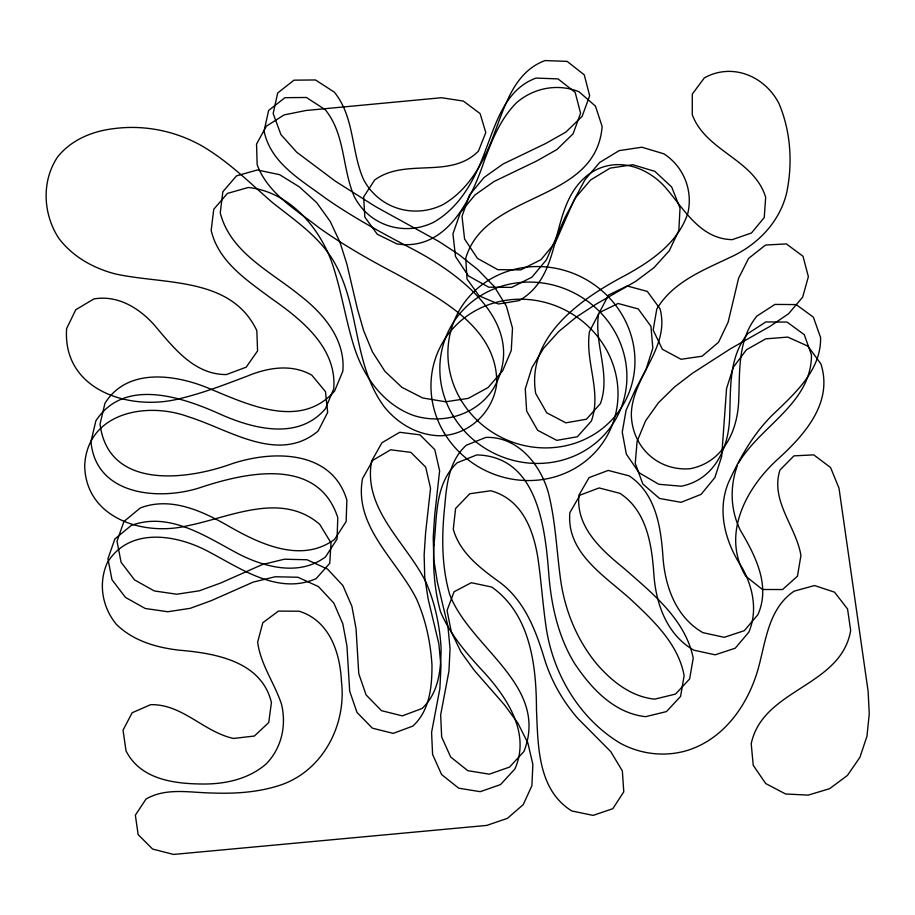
<?xml version="1.0" encoding="UTF-8"?>
<svg xmlns="http://www.w3.org/2000/svg" width="915" height="915" viewBox="0 0 915 915"><rect width="100%" height="100%" fill="white"/><g stroke="black" fill="none" stroke-linecap="round" stroke-linejoin="round"><path stroke-width="1.37" d="M598.593 313.914C593.835 344.097 611.094 373.869 600.434 403.572L586.446 419.219L565.859 422.833L546.724 412.779L535.732 393.541C526.045 336.972 581.242 298.496 624.888 275.598C651.114 261.233 678.255 242.83 687.908 212.989C693.032 190.137 683.585 166.622 663.935 153.834L641.85 147.212L619.181 150.62L599.714 162.435L584.914 179.809L574.071 200.053L555.508 242.269L541.005 259.677L520.772 269.868L497.817 269.662L477.481 258.419L464.58 239.009L462.018 216.352L469.475 195.055L484.081 177.441L503.101 163.991L545.569 143.564L565.893 132.092L582.18 116.274L589.66 95.72L584.262 74.847L567.117 61.374L545.077 60.562C514.699 71.645 505.229 104.916 494.786 132.252C484.538 160.583 469.761 189.314 442.666 204.777C413.431 219.085 378.604 208.368 363.449 179.317C351.074 150.986 354.608 117.131 334.341 92.175L315.503 79.96L294.012 80.165L277.691 92.964L273.162 113.529L280.928 134.597L296.666 152.176L335.119 181.033L375.791 206.756L438.994 241.549L459.044 254.679L477.733 269.525L494.192 286.441L506.407 306.193L512.503 328.108L511.268 350.434L502.621 370.838L488.004 387.594L468.263 398.368L445.639 401.788L422.707 397.979L401.902 387.331L384.963 371.364L372.439 351.92L363.644 330.658L357.33 308.618L346.876 264.069L339.957 242.212L330.178 221.373L316.682 202.615L299.388 186.912L279.521 174.639L257.321 169.973L236.505 175.886L222.848 191.727L220.252 212.852C230.294 252.38 270.108 271.229 299.422 295.019C323.189 313.216 345.653 339.339 342.828 371.238L334.57 391.094C300.143 430.485 246.387 403.835 207.27 387.697C174.102 374.246 126.888 367.807 104.951 403.321L100.044 424.011C108.096 489.376 185.196 480.478 230.626 464.214C271.766 449.997 331.813 449.482 346.865 500.116L346.144 521.539L334.638 539.324C301.104 564.029 258.934 543.624 227.526 525.496C201.449 510.662 170.35 496.468 140.292 507.962L123.925 521.504L117.006 541.245L121.077 562.245L134.539 579.893L154.303 590.953L176.824 594.224L199.321 590.804L220.675 583.015L262.216 564.612L284.302 559.225L307.051 559.751L327.547 569.084L342.919 585.589L351.898 606.313L356.026 628.571L358.772 673.737L366.091 694.897L381.464 710.658L402.291 715.873L421.998 708.53C438.834 692.93 441.053 669.471 441.064 647.809C439.68 625.139 434.957 602.733 425.795 581.894C406.363 542.606 362.649 509.369 371.616 461.011L381.955 442.734L399.706 432.292L419.951 434.842L434.774 449.62L439.623 470.745L434.705 515.065L433.23 537.345L433.813 559.728L437.324 581.974L447.915 626.215L450.054 648.678L448.956 671.072L440.664 714.855L441.659 736.941L450.649 756.991L467.782 770.682L489.296 774.17L509.586 767.079L524.009 751.398C549.572 685.106 470.036 648.22 449.608 594.235C441.339 565.321 441.636 534.909 444.839 505.252C446.634 483.76 449.368 460.577 466.284 445.239L485.808 437.416C517.501 436.272 540.159 464.065 548.234 492.213C555.782 521.596 556.617 552.042 560.918 581.951C565.527 612.124 577.628 641.129 597.301 664.599C612.352 681.778 631.259 696.75 654.705 699.151L675.533 694.073L689.647 678.919L693.215 658.114C685.369 619.409 652.441 593.423 624.327 568.627C601.761 550.292 575.661 527.2 578.932 495.152L589.077 477.619L608.212 470.424L629.085 475.846C655.575 493.231 660.79 526.445 662.872 555.679C664.69 585.497 675.613 617.076 702.903 632.654L724.257 637.309L744.33 630.664L757.906 614.651C770.888 585.428 755.207 555.382 740.372 530.288C730.239 509.918 729.735 486.38 737.501 465.14M738.577 462.864C760.823 425.509 811.399 403.298 811.491 354.974L804.285 334.684L787.083 322.091L765.844 321.943L747.841 333.586C727.963 357.811 730.936 390.419 729.541 419.756C727.963 449.917 713.311 479.872 681.263 486.22L658.789 484.275L639.105 472.735L626.329 454.115L622.246 432.132L626.1 410.16L635.433 389.584L646.013 369.5L652.818 348.169L650.954 326.312L638.224 308.927L618.06 303.494L599.428 312.564M341.467 681.618C346.728 725.504 322.274 771.917 278.881 785.608C257.138 792.527 234.24 793.843 211.571 792.996C189.531 792.619 166.278 787.438 146.068 799.001L135.351 815.174L138.154 834.594L152.576 849.04L173.541 854.438L486.746 825.41L507.39 818.365L523.22 804.64L531.912 785.676L532.862 764.391L527.886 743.014L517.821 723.033L504.371 704.756L474.279 670.363L460.977 651.995L451.301 631.865L447.058 610.454L454.08 591.753L471.305 582.718L491.732 587.041C530.574 614.503 536.339 665.663 536.476 709.571C538.02 745.233 537.528 789.839 571.829 810.965L593.114 815.402L612.844 808.677L623.778 791.83L622.349 770.876L610.705 751.581L577.777 718.389A164.06 155.493 27.4 0 1 544.288 658.354C535.469 629.165 523.654 598.81 497.588 580.762C479.105 567.231 459.799 552.305 453.28 529.259L455.59 508.488L469.772 493.745L490.783 490.76C522.98 499.533 534.291 531.787 538.432 561.616C541.531 584.296 543.03 607.16 546.507 629.794C553.998 675.636 580.121 719.133 620.37 743.289A85.427 80.955 27.4 0 0 687.611 750.357C724.165 738.794 747.864 704.836 758.032 669.3C765.798 641.689 768.143 608.681 794.129 591.17L814.51 585.543L834.537 592.165L847.564 609.001L850.664 630.446C841.125 686.993 762.858 688.435 751.204 743.769L753.239 765.329L765.672 783.514L785.562 793.968L808.174 795.124L829.665 788.661L847.416 775.44L859.928 757.3L866.962 736.255L869.25 713.94L868.129 691.317L838.986 488.13L830.568 467.531L813.744 454.869L793.946 455.864L779.923 470.104C770.19 501.088 796.073 526.228 800.934 555.462L797.445 576.21L782.542 589.546L762.412 589.489L745.725 576.164C720.757 534.566 746.377 487.272 778.596 458.472C804.971 434.351 833.256 402.463 820.904 363.884L807.911 346.133L787.746 337.086L765.706 338.859L746.4 349.793L733.281 367.35L726.556 388.578L721.683 456.402L714.878 477.55L701.119 494.352L681.057 502.324L659.509 498.458L642.81 483.966L635.239 463.299L637.115 441.316L645.578 420.843L658.491 402.703L674.504 387.011L692.415 373.286L730.525 348.741L769.995 326.358L788.57 313.765L802.684 297.135L808.368 276.662L802.993 256.257L786.351 243.916L765.5 245.037L748.584 258.43L738.611 278.183L728.123 322.194L718.572 342.221L702.091 356.209L681.057 359.286L662.38 349.29L653.161 330.098L656.787 309.041C672.719 282.14 702.834 270.382 729.735 257.561C757.22 245.22 779.889 222.185 786.797 192.264C792.767 162.767 790.743 131.394 778.974 103.532C764.906 76.151 732.355 62.346 704.344 77.889L692.289 94.108L692.266 114.695C705.934 151.57 754.12 159.084 765.672 197.32L764.242 217.553L751.455 232.993L732.263 239.639C700.295 239.067 684.168 209.352 665.811 187.884C646.55 165.889 615.109 156.053 589.569 173.713C546.758 204.754 566.614 273.768 518.988 300.658L498.401 303.986L479.128 295.877L467.016 279.006L465.724 258.282C485.808 190.411 595.917 203.828 602.139 126.453L595.425 106.094L578.955 91.717C557.738 83.242 533.845 87.806 516.632 102.617C500.642 118.527 492.259 139.606 484.458 160.319C471.339 199.253 446.68 251.568 396.961 243.928L377.277 234.251L364.822 217.072L363.655 196.862L374.693 179.958C405.814 157.403 450.054 179.637 478.408 151.181L485.796 132.584L480.123 113.632L463.367 101.073L441.465 97.722L305.919 110.498L284.108 114.913L266.368 126.19L256.543 144.032L257.161 164.746C267.946 193.82 296.14 209.661 319.278 227.915C344.074 245.517 370.598 260.466 397.499 274.569C439.635 298.416 497.657 327.284 496.731 383.488C493.391 411.933 469.143 435.128 440.275 435.769C418.121 435.437 398.174 423.988 384.426 406.992C353.224 365.119 359.972 308.95 335.313 264.183C320.913 237.534 295.259 220.744 272.201 202.352C249.452 182.497 227.824 160.937 201.517 145.679C175.177 130.948 144.501 124.692 114.524 128.546C92.941 130.971 71.805 139.446 57.817 156.648C41.289 180.93 42.948 213.916 58.686 238.163C72.617 256.658 93.273 268.221 115.439 273.951C164.506 284.771 231.129 276.456 256.829 330.635L257.584 350.903L246.181 367.167L226.417 374.567C193.706 374.773 172.901 346.808 153.663 324.287C138.44 307.543 117.2 294.847 93.833 298.953L75.751 309.762L66.623 328.611C62.254 391.311 131.76 412.139 181.936 398.094C204.148 392.661 225.456 384.346 246.81 376.305C267.477 367.647 291.393 363.484 311.798 375.161L325.488 391.654L327.673 412.368L318.18 430.965C278.515 464.443 229.196 429.41 188.501 416.794C146.995 401.422 87.314 412.162 84.695 465.552C85.518 518.347 143.792 536.533 187.586 525.748C230.328 517.227 280.939 491.081 319.69 524.284L331.001 542.835L329.777 563.285L316.11 578.657C278.149 595.23 241.057 568.684 208.506 551.619C176.709 534.497 129.461 526.605 107.33 562.656C98.077 583.335 102.103 607.183 116.48 624.465C133.338 640.957 156.419 647.557 179.294 650.199C215.242 653.196 261.599 661.248 271.423 702.548L268.736 722.518L254.404 736.026L233.531 738.451C203.702 732 182.542 703.967 150.666 704.664L132.149 712.751L123.033 730.181L126.03 750.883C140.681 779.889 174.982 783.949 204.056 784.018C226.302 784.006 248.926 778.814 266.116 763.991C281.626 748.173 286.658 725.435 281.488 704.15C274.466 682.979 260.581 664.61 257.653 642.101L262.811 622.715L278.457 611.094L299.171 611.22C329.686 620.816 340.048 652.601 341.467 681.618M433.927 545.066C432.795 567.494 434.476 590.061 440.527 611.746C449.62 633.317 464.74 651.308 480.386 668.408C505.069 694.588 531.455 731.737 514.928 768.92L500.505 784.601L480.215 791.681L458.701 788.192L441.579 774.513L432.589 754.452L431.583 732.377L439.875 688.583L440.973 666.2L438.834 643.725L428.243 599.497L424.732 577.251L424.148 554.867L425.624 532.587L430.542 488.267L425.692 467.13L410.869 452.365L390.625 449.803L372.885 460.256L362.534 478.534C353.567 526.88 397.282 560.129 416.714 599.417C425.875 620.256 430.599 642.662 431.983 665.331C431.983 686.993 429.753 710.452 412.917 726.053L393.21 733.384L372.382 728.18L357.01 712.419L349.69 691.26L346.957 646.093L342.828 623.824L333.849 603.111L318.466 586.606L297.97 577.262L275.221 576.747L253.135 582.123L211.594 600.526L190.24 608.315L167.754 611.746L145.222 608.475L125.458 597.404L111.996 579.755L107.936 558.768L114.844 539.015L131.211 525.473C169.87 511.108 206.367 537.002 239.204 554.25C265.556 567.575 299.891 576.244 325.557 556.846L337.063 539.061L337.784 517.638C318.008 456.322 245.62 472.38 199.367 487.878C158.329 500.917 95.686 495.278 90.962 441.533L95.869 420.843C124.166 377.277 181.902 396.973 220.023 414.083C253.02 428.872 298.462 440.721 325.488 408.616L333.746 388.761C337.006 347.723 301.527 319.552 271.298 298.439C247.05 280.287 218.468 261.85 211.171 230.374L213.767 209.249L227.423 193.408L248.239 187.483C287.459 191.407 317.311 224.587 330.875 259.734C341.284 288.522 345.195 319.072 354.562 348.18C364.09 377.472 383.762 404.75 413.637 415.49C442.86 424.812 476.955 414.953 493.54 388.349C530.117 324.493 458.895 272.59 409.005 247.21C380.594 232.319 352.412 216.878 326.037 198.555C301.641 180.266 270.668 163.465 264.08 131.039L268.61 110.486L284.931 97.688L306.422 97.482L325.26 109.697C345.527 134.654 341.993 168.497 354.368 196.828C369.523 225.891 404.35 236.596 433.584 222.288C460.68 206.824 475.457 178.093 485.705 149.774C496.147 122.438 505.618 89.155 535.996 78.084L558.036 78.896L575.18 92.369L580.579 113.243L573.099 133.796L556.812 149.603L536.487 161.086L494.02 181.513L474.999 194.952L460.394 212.566L452.936 233.863L455.498 256.532L468.411 275.93L488.736 287.184L511.691 287.39L531.924 277.199L546.427 259.791L564.99 217.576L575.832 197.32L590.633 179.946L610.111 168.131L632.768 164.734L654.854 171.345L671.679 187.003L680.028 208.117L678.827 230.511L669.254 250.779L654.019 267.626L635.696 281.363L595.642 304.432L576.404 317.013L558.768 331.505L543.59 348.318L531.97 367.544L525.267 388.875L526.651 411.052L537.643 430.302L556.789 440.355L577.365 436.741L591.353 421.094C602.013 391.391 584.754 361.619 589.512 331.436L608.509 295.053L627.141 285.983L647.305 291.405L660.035 308.801C670.546 348.169 631.922 376.5 631.327 414.621C631.979 446.897 657.851 471.465 690.345 468.697C722.393 462.35 737.044 432.406 738.622 402.234C740.018 372.908 737.044 340.3 756.922 316.064L774.925 304.421L796.164 304.581L813.366 317.162L820.572 337.452C821.338 368.654 797.274 391.14 776.526 411.121C754.909 430.862 740.51 456.333 728.42 482.663C716.525 511.622 725.721 543.098 742.351 568.101C753.091 587.659 757.803 611.003 748.825 632.174L735.248 648.186L715.175 654.82L693.822 650.176C666.532 634.598 655.609 603.019 653.79 573.19C651.709 543.956 646.493 510.742 620.004 493.368L599.131 487.947L579.996 495.141L569.851 512.675C566.213 554.147 606.714 576.873 632.951 601.452C654.877 622.063 678.473 644.778 684.134 675.625L680.566 696.441L666.452 711.584L645.624 716.674C614.159 713.254 591.262 688.48 574.62 663.535C558.63 637.435 551.688 607.171 549.023 576.965C545.466 529.934 538.523 456.322 476.726 454.927L457.203 462.761C434.591 483.841 437.164 516.838 433.927 545.066M461.389 400.701A94.554 89.613 27.4 0 0 623.355 404.407A94.554 89.613 27.4 0 0 539.541 266.574A94.554 89.613 27.4 0 0 461.389 400.701M453.337 416.245A94.554 89.613 27.4 0 0 615.303 419.951A94.554 89.613 27.4 0 0 531.478 282.106A94.554 89.613 27.4 0 0 453.337 416.245M444.461 433.367A94.554 89.613 27.4 0 0 606.416 437.073A94.554 89.613 27.4 0 0 522.602 299.239A94.554 89.613 27.4 0 0 444.461 433.367"/></g></svg>
